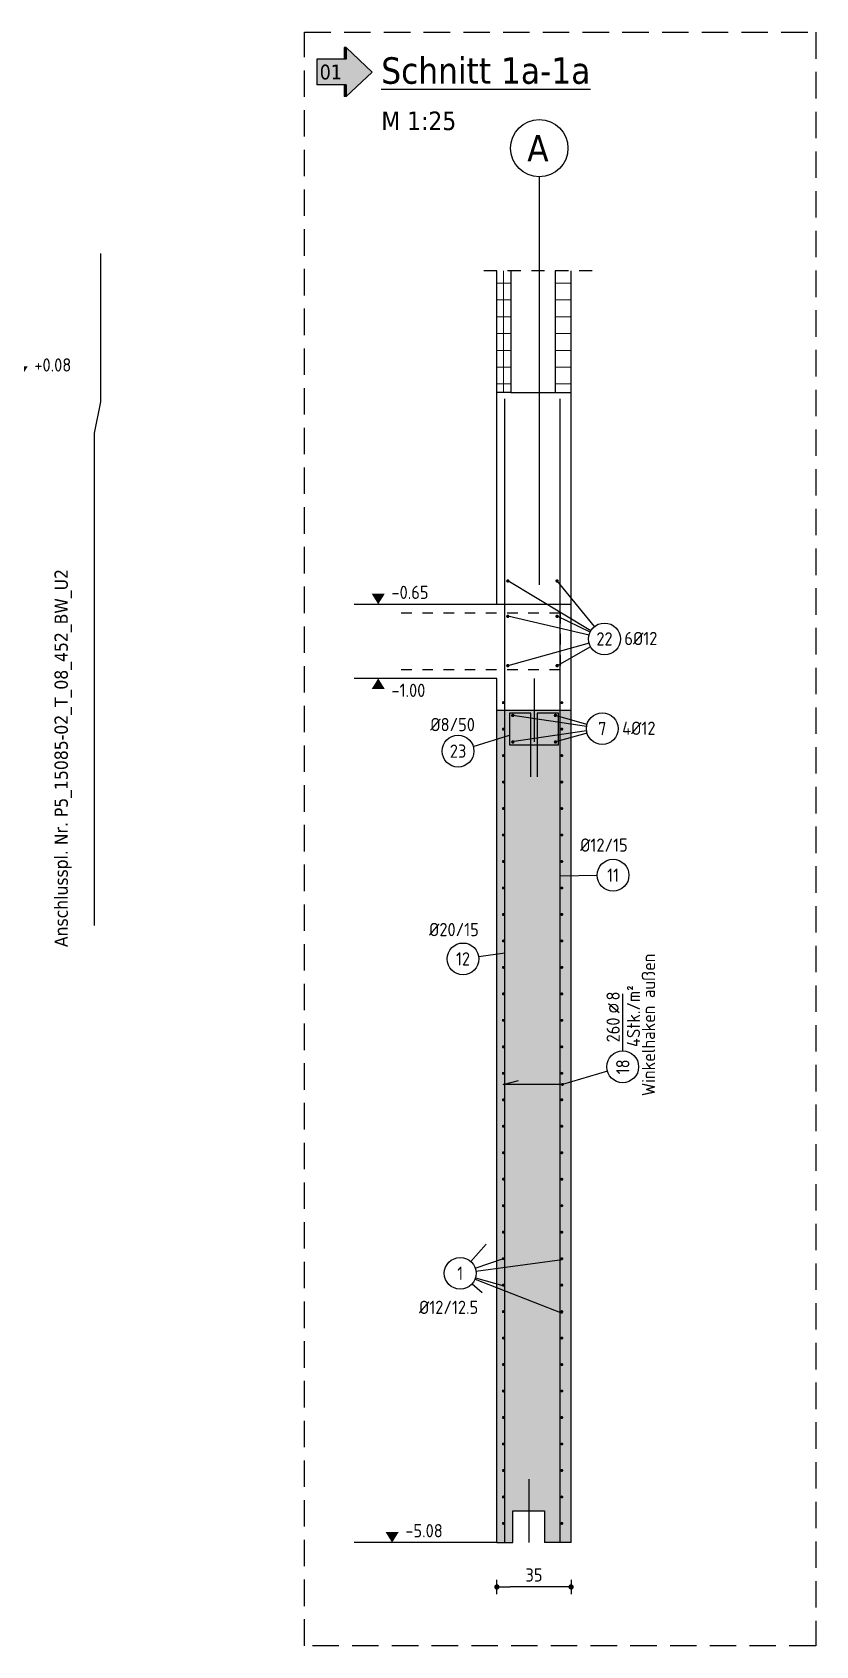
# Model space of a CAD drawing. Extents: x -13 to 84.9, y 0 to 56.9.
# Drawn here: x 26.28 to 33.68, y 13.07 to 28.3 of the extents above; entities that cross this region are included whole.
import ezdxf
from ezdxf.enums import TextEntityAlignment as Align

# ---------------------------------------------------------------- set-up
doc = ezdxf.new("R2010")
doc.units = 0
doc.header["$LTSCALE"] = 0.5
for name, pattern in [('AUSGEZOGEN', [1000.01, 1000, 0.01]), ('HIDDEN', [0.375, 0.25, -0.125]), ('HIDDEN2', [0.187, 0.125, -0.062]), ('STRICHLINIE', [0.75, 0.5, -0.25])]:
    doc.linetypes.add(name, pattern=pattern)
for name, color, linetype in [('ACHSEN', 7, 'Continuous'), ('AFB', 7, 'Continuous'), ('AFU', 7, 'Continuous'), ('BETON', 7, 'Continuous'), ('DETAIL', 7, 'Continuous'), ('grau_hell', 7, 'Continuous'), ('grau_mittel', 7, 'Continuous'), ('HILFE', 7, 'Continuous'), ('index', 7, 'Continuous'), ('koten', 7, 'Continuous'), ('MASSE', 7, 'Continuous'), ('OBJEKT', 7, 'Continuous'), ('RND', 7, 'Continuous'), ('SFP_Achsen', 7, 'Continuous'), ('TEXT', 7, 'Continuous')]:
    doc.layers.add(name, color=color, linetype=linetype)
doc.layers.add('NOPLOT', color=7, linetype='Continuous', plot=False)
doc.layers.add('zila_01_rb_02_stb-fertig_05_schraff', color=144, linetype='Continuous', lineweight=9)
doc.styles.add('helv', font='tahoma.ttf')
doc.styles.add('txt', font='isocp.shx')
doc.linetypes.add('AFU_50K', pattern='A,0.15,["/",Standard,S=0.2,R=0,X=-0.01,Y=-0.1],0.07,["/",Standard,S=0.2,R=0,X=-0.01,Y=-0.1],0.15', length=0.37)
doc.linetypes.add('AFU_50M', pattern='A,0.45,["/",Standard,S=0.2,R=0,X=-0.01,Y=-0.1],0.07,["/",Standard,S=0.2,R=0,X=-0.01,Y=-0.1],0.45', length=0.97)
doc.dimstyles.new('DOT_I', dxfattribs={"dimscale": 0.5, "dimtxt": 0.25, "dimasz": 0.25, "dimexe": 0.1, "dimexo": 0.3, "dimgap": 0.1, "dimtad": 1, "dimdec": 3, "dimzin": 3, "dimtxsty": 'txt', "dimblk": 'DOT', "dimblk1": 'DOT', "dimblk2": 'DOT', "dimsah": 1, "dimcen": 0.1, "dimse1": 1, "dimse2": 1, "dimazin": 0, "dimtfac": 1, "dimtdec": 4, "dimtix": 1, "dimtmove": 2, "dimatfit": 3, "dimfxl": 0, "dimtvp": 1, "dimtolj": 1, "dimtzin": 0, "dimarcsym": 0})

# ---------------------------------------------------------------- blocks, each defined once
blk = doc.blocks.new('DOT')
at = {"layer": 'MASSE', "color": 7, "linetype": 'Continuous'}
for p, q in [((0, 0), (-1, 0)), ((0, 0.54), (0, -0.54))]:
    blk.add_line(p, q, dxfattribs=at)
at = {"layer": 'MASSE', "color": 7, "linetype": 'Continuous', "const_width": 0.2}
blk.add_lwpolyline([(-0.1, 0, 1), (0.1, 0, 1)], format="xyb", close=True, dxfattribs=at)
blk = doc.blocks.new('*D1217')
at = {"layer": 'Defpoints', "color": 0, "linetype": 'AUSGEZOGEN', "transparency": 16777216}
for p in [(30.669, 13.624), (30.669, 13.624), (31.369, 13.624)]:
    blk.add_point(p, dxfattribs=at)
at = {"layer": 'MASSE', "color": 0, "linetype": 'AUSGEZOGEN', "lineweight": -2, "transparency": 16777216}
blk.add_line((31.244, 13.624), (30.794, 13.624), dxfattribs=at)
at = {"layer": 'MASSE', "color": 0, "linetype": 'AUSGEZOGEN', "lineweight": -2, "transparency": 16777216, "xscale": 0.125, "yscale": 0.125, "zscale": 0.125, "rotation": 180}
blk.add_blockref('DOT', (30.669, 13.624), dxfattribs=at)
at = {"layer": 'MASSE', "color": 0, "linetype": 'AUSGEZOGEN', "lineweight": -2, "transparency": 16777216, "xscale": 0.125, "yscale": 0.125, "zscale": 0.125}
blk.add_blockref('DOT', (31.369, 13.624), dxfattribs=at)
at = {"layer": 'MASSE', "color": 0, "linetype": 'AUSGEZOGEN', "transparency": 16777216, "insert": (31.019, 13.737), "char_height": 0.125, "attachment_point": 5, "style": 'txt'}
blk.add_mtext('\\A1;35', dxfattribs=at)
blk = doc.blocks.new('okrd_o')
at = {"layer": 'koten', "color": 7, "linetype": 'Continuous'}
blk.add_solid([(-0.125, 0.202), (0.125, 0.202), (0, 0)], dxfattribs=at)
at = {"layer": 'koten', "style": 'txt'}
blk.add_attdef('OKRD', (0.25, 0.1), '', height=0.25, dxfattribs=at)
blk = doc.blocks.new('okrd_u')
at = {"layer": 'koten', "color": 7, "linetype": 'Continuous'}
blk.add_solid([(-0.125, -0.202), (0.125, -0.202), (0, 0)], dxfattribs=at)
at = {"layer": 'koten', "style": 'txt'}
blk.add_attdef('OKRD', (0.25, -0.35), '', height=0.25, dxfattribs=at)
blk = doc.blocks.new('RND_LEI')
at = {"layer": 'RND', "color": 7, "linetype": 'Continuous'}
blk.add_line((1.022, 0.066), (1.19, 0.27), dxfattribs=at)
for centre, radius in [((0, 0), 0.3), ((1.106, 0.168), 0.075)]:
    blk.add_circle(centre, radius, dxfattribs=at)
at = {"layer": 'RND', "color": 7, "linetype": 'Continuous', "style": 'txt'}
blk.add_attdef('ANZ', text='', height=0.25, dxfattribs=at).set_placement((0.931, 0.057), align=Align.RIGHT)
for tag, p in [('DUM', (1.253, 0.057)), ('ABSTD', (1.674, 0.057)), ('POSTXT', (0.374, -0.327))]:
    blk.add_attdef(tag, p, '', height=0.25, dxfattribs=at)
blk.add_attdef('POSL', text='', height=0.25, dxfattribs=at).set_placement((0, 0), align=Align.MIDDLE)
blk = doc.blocks.new('RND_HIN')
at = {"layer": 'RND', "color": 7, "linetype": 'Continuous'}
blk.add_circle((0, 0), 0.3, dxfattribs=at)
at = {"layer": 'RND', "color": 7, "linetype": 'Continuous', "style": 'txt'}
blk.add_attdef('POSI', text='', height=0.25, dxfattribs=at).set_placement((0, 0), align=Align.MIDDLE)
blk = doc.blocks.new('hin_ind5')
at = {"layer": 'grau_hell', "linetype": 'AUSGEZOGEN'}
h = blk.add_hatch(color=9, dxfattribs=at)
h.dxf.hatch_style = 2
h.paths.add_polyline_path([(0, 0), (0.619, -0.577), (0.619, -0.3), (1.306, -0.3), (1.306, 0.3), (0.619, 0.3), (0.619, 0.577)])
h.paths.add_polyline_path([(0.34, -0.274), (1.311, -0.274), (1.311, 0.274), (0.34, 0.274)], flags=9)
at = {"layer": 'OBJEKT', "linetype": 'AUSGEZOGEN'}
for points in [[(0.619, 0.3), (0.66, 0.3), (0.66, 0.577), (0.619, 0.577)], [(0.619, -0.577), (0.66, -0.577), (0.66, -0.3), (0.619, -0.3)]]:
    blk.add_hatch(color=1, dxfattribs=at).paths.add_polyline_path(points)
at = {"layer": 'OBJEKT', "color": 1, "linetype": 'AUSGEZOGEN'}
for p, q in [((0, 0), (0.619, 0.577)), ((0.619, 0.577), (0.619, 0.3)), ((0.619, 0.577), (0.66, 0.577)), ((0.66, 0.577), (0.66, 0.3)), ((0, 0), (0.619, -0.577)), ((0.619, 0.3), (1.306, 0.3)), ((1.306, 0.3), (1.306, -0.3)), ((0.619, -0.3), (0.619, -0.577)), ((0.619, -0.3), (1.306, -0.3)), ((0.66, -0.3), (0.66, -0.577))]:
    blk.add_line(p, q, dxfattribs=at)
at = {"layer": 'OBJEKT', "color": 7, "linetype": 'AUSGEZOGEN'}
blk.add_line((0.619, -0.577), (0.66, -0.577), dxfattribs=at)
at = {"layer": 'index', "color": 1, "linetype": 'Continuous', "style": 'helv'}
blk.add_attdef('INDEX', text='', height=0.35, rotation=360, dxfattribs=at).set_placement((1.259, 0), align=Align.MIDDLE_RIGHT)

msp = doc.modelspace()

# ---------------------------------------------------------------- hatches: boundary and pattern name
at = {"layer": 'grau_mittel'}
msp.add_hatch(color=61, dxfattribs=at).paths.add_polyline_path([(31.36939, 21.90256), (30.66939, 21.90256), (30.66939, 14.04256), (30.81939, 14.04256), (30.81939, 14.34256), (31.11939, 14.34256), (31.11939, 14.04256), (31.36939, 14.04256)])
at = {"layer": 'zila_01_rb_02_stb-fertig_05_schraff', "linetype": 'AUSGEZOGEN'}
h = msp.add_hatch(dxfattribs=at)
h.set_pattern_fill('ANSI37', color=171, scale=0.05, angle=-45)
h.set_pattern_definition([(0, (64.54652, 438.20865), (4e-17, 0.15875), []), (90, (64.54652, 438.20865), (-0.15875, 6e-17), [])])
h.paths.add_polyline_path([(31.21939, 24.90256), (31.36939, 24.90256), (31.36939, 26.04954), (31.21939, 26.04954)])
h.paths.add_polyline_path([(30.66939, 24.90256), (30.79939, 24.90256), (30.79939, 26.04954), (30.66939, 26.04954)])

# ---------------------------------------------------------------- linework, layer by layer
at = {"layer": 'ACHSEN', "color": 140, "linetype": 'AUSGEZOGEN'}
msp.add_line((31.06939, 26.93838), (31.06939, 23.08529), dxfattribs=at)
at = {"layer": 'AFB', "color": 1, "linetype": 'AUSGEZOGEN'}
msp.add_line((31.01939, 22.20256), (31.01939, 21.60256), dxfattribs=at)
at = {"layer": 'AFU', "color": 8, "linetype": 'AFU_50K'}
for p, q in [((30.79939, 24.90256), (31.21939, 24.90256)), ((30.66939, 22.90256), (31.36939, 22.90256))]:
    msp.add_line(p, q, dxfattribs=at)
at = {"layer": 'AFU', "color": 8, "linetype": 'AFU_50M'}
msp.add_line((30.66939, 21.90256), (31.36939, 21.90256), dxfattribs=at)
at = {"layer": 'AFU', "color": 1, "linetype": 'AUSGEZOGEN'}
msp.add_line((30.96939, 14.64256), (30.96939, 14.04256), dxfattribs=at)
at = {"layer": 'AFU', "color": 8, "linetype": 'AUSGEZOGEN'}
for p, q in [((30.81939, 14.34256), (31.11939, 14.34256)), ((30.81939, 14.04256), (30.81939, 14.34256)), ((31.11939, 14.34256), (31.11939, 14.04256)), ((30.66939, 14.04256), (30.81939, 14.04256)), ((31.36939, 14.04256), (31.11939, 14.04256))]:
    msp.add_line(p, q, dxfattribs=at)
at = {"layer": 'BETON', "color": 6, "linetype": 'AUSGEZOGEN'}
for p, q in [((30.66939, 22.90256), (30.66939, 26.04954)), ((31.36939, 14.04256), (31.36939, 26.04954)), ((30.79939, 24.90256), (30.66939, 24.90256)), ((31.21939, 24.90256), (31.36939, 24.90256)), ((29.32096, 22.90256), (30.66939, 22.90256)), ((30.66939, 22.20256), (29.32096, 22.20256)), ((30.66939, 14.04256), (30.66939, 22.20256))]:
    msp.add_line(p, q, dxfattribs=at)
at = {"layer": 'BETON', "color": 7, "linetype": 'AUSGEZOGEN'}
for p, q in [((30.79939, 26.04954), (30.79939, 24.90256)), ((31.21939, 26.04954), (31.21939, 24.90256))]:
    msp.add_line(p, q, dxfattribs=at)
at = {"layer": 'DETAIL', "color": 102, "linetype": 'STRICHLINIE'}
msp.add_lwpolyline([(28.8526, 13.06899), (28.8526, 28.30361), (33.67798, 28.30361), (33.67798, 13.06899)], close=True, dxfattribs=at)
at = {"layer": 'HILFE', "color": 102, "linetype": 'HIDDEN'}
msp.add_line((31.56939, 26.04954), (30.46939, 26.04954), dxfattribs=at)
at = {"layer": 'HILFE', "color": 102, "linetype": 'AUSGEZOGEN'}
msp.add_line((30.66939, 14.04256), (29.32096, 14.04256), dxfattribs=at)
at = {"layer": 'NOPLOT', "color": 191, "linetype": 'Continuous'}
msp.add_lwpolyline([(26.87279, 19.86969), (26.87279, 24.51969), (26.93162, 24.81386), (26.93162, 26.21386)], dxfattribs=at)
at = {"layer": 'RND', "color": 102, "linetype": 'AUSGEZOGEN'}
for p, q in [((31.5559, 22.65282), (30.7723, 23.12313)), ((31.58961, 22.69179), (31.23721, 23.12313)), ((31.53845, 22.60978), (30.7723, 22.78894)), ((31.54912, 22.64019), (31.23721, 22.78894)), ((31.53995, 22.53557), (30.7723, 22.32289)), ((31.55391, 22.50183), (31.23721, 22.32289)), ((31.51534, 21.75008), (30.81923, 21.85276)), ((31.51936, 21.76888), (31.22175, 21.85276)), ((30.44611, 21.55996), (30.78939, 21.6653)), ((31.51534, 21.70631), (30.81123, 21.60247)), ((31.51946, 21.68715), (31.22175, 21.60247)), ((31.61528, 20.34208), (31.26539, 20.33628)), ((30.49771, 19.57553), (30.74339, 19.61066)), ((31.71281, 18.49306), (31.28758, 18.36885)), ((30.4228, 16.69715), (30.56837, 16.85961)), ((30.46462, 16.634), (30.72987, 16.72476)), ((30.47136, 16.60537), (31.28592, 16.71455)), ((30.43593, 16.48707), (30.53157, 16.40399)), ((30.46241, 16.53086), (31.28388, 16.2099)), ((30.46678, 16.54374), (30.72374, 16.46937))]:
    msp.add_line(p, q, dxfattribs=at)
at = {"layer": 'RND', "color": 7, "linetype": 'AUSGEZOGEN'}
msp.add_line((31.8568, 18.68512), (31.8568, 19.22512), dxfattribs=at)
at = {"layer": 'RND', "color": 1, "linetype": 'AUSGEZOGEN'}
for points in [[(30.74339, 14.04256), (30.74339, 24.84256)], [(31.26539, 14.04256), (31.26539, 24.84256)], [(30.98939, 21.27473), (30.98939, 21.87473), (30.78939, 21.87473), (30.78939, 21.57473), (31.24939, 21.57473), (31.24939, 21.87473), (31.04939, 21.87473), (31.04939, 21.27473)], [(31.28758, 18.36885), (30.72758, 18.36885), (30.87248, 18.40634)]]:
    msp.add_lwpolyline(points, dxfattribs=at)
at = {"layer": 'RND', "color": 7, "linetype": 'AUSGEZOGEN'}
for points, const_width in [([(30.7643, 23.12313, 1), (30.7803, 23.12313, 1)], 0.016), ([(31.22921, 23.12313, 1), (31.24521, 23.12313, 1)], 0.016), ([(30.7643, 22.78894, 1), (30.7803, 22.78894, 1)], 0.016), ([(31.22921, 22.78894, 1), (31.24521, 22.78894, 1)], 0.016), ([(30.7643, 22.32289, 1), (30.7803, 22.32289, 1)], 0.016), ([(31.22921, 22.32289, 1), (31.24521, 22.32289, 1)], 0.016), ([(30.73673, 21.97387, -1), (30.72273, 21.97387, -1)], 0.014), ([(31.28877, 21.97387, -1), (31.27477, 21.97387, -1)], 0.014), ([(30.81123, 21.85276, 1), (30.82723, 21.85276, 1)], 0.016), ([(31.21375, 21.85276, 1), (31.22975, 21.85276, 1)], 0.016), ([(30.73673, 21.72387, -1), (30.72273, 21.72387, -1)], 0.014), ([(31.28877, 21.72387, -1), (31.27477, 21.72387, -1)], 0.014), ([(30.73673, 21.47387, -1), (30.72273, 21.47387, -1)], 0.014), ([(30.81123, 21.60247, 1), (30.82723, 21.60247, 1)], 0.016), ([(31.21375, 21.60247, 1), (31.22975, 21.60247, 1)], 0.016), ([(31.28877, 21.47387, -1), (31.27477, 21.47387, -1)], 0.014), ([(30.73673, 21.22387, -1), (30.72273, 21.22387, -1)], 0.014), ([(31.28877, 21.22387, -1), (31.27477, 21.22387, -1)], 0.014), ([(30.73673, 20.97387, -1), (30.72273, 20.97387, -1)], 0.014), ([(31.28877, 20.97387, -1), (31.27477, 20.97387, -1)], 0.014), ([(30.73673, 20.72387, -1), (30.72273, 20.72387, -1)], 0.014), ([(31.28877, 20.72387, -1), (31.27477, 20.72387, -1)], 0.014), ([(30.73673, 20.47387, -1), (30.72273, 20.47387, -1)], 0.014), ([(31.28877, 20.47387, -1), (31.27477, 20.47387, -1)], 0.014), ([(30.73673, 20.22387, -1), (30.72273, 20.22387, -1)], 0.014), ([(31.28877, 20.22387, -1), (31.27477, 20.22387, -1)], 0.014), ([(30.73673, 19.97387, -1), (30.72273, 19.97387, -1)], 0.014), ([(31.28877, 19.97387, -1), (31.27477, 19.97387, -1)], 0.014), ([(30.73673, 19.72387, -1), (30.72273, 19.72387, -1)], 0.014), ([(31.28877, 19.72387, -1), (31.27477, 19.72387, -1)], 0.014), ([(30.73673, 19.47387, -1), (30.72273, 19.47387, -1)], 0.014), ([(31.28877, 19.47387, -1), (31.27477, 19.47387, -1)], 0.014), ([(30.73673, 19.22387, -1), (30.72273, 19.22387, -1)], 0.014), ([(31.28877, 19.22387, -1), (31.27477, 19.22387, -1)], 0.014), ([(30.73673, 18.97387, -1), (30.72273, 18.97387, -1)], 0.014), ([(31.28877, 18.97387, -1), (31.27477, 18.97387, -1)], 0.014), ([(30.73673, 18.72387, -1), (30.72273, 18.72387, -1)], 0.014), ([(31.28877, 18.72387, -1), (31.27477, 18.72387, -1)], 0.014), ([(30.73673, 18.47387, -1), (30.72273, 18.47387, -1)], 0.014), ([(31.28877, 18.47387, -1), (31.27477, 18.47387, -1)], 0.014), ([(31.28058, 18.36885, 1), (31.29458, 18.36885, 1)], 0.014), ([(30.73673, 18.22387, -1), (30.72273, 18.22387, -1)], 0.014), ([(31.28877, 18.22387, -1), (31.27477, 18.22387, -1)], 0.014), ([(30.73673, 17.97387, -1), (30.72273, 17.97387, -1)], 0.014), ([(31.28877, 17.97387, -1), (31.27477, 17.97387, -1)], 0.014), ([(30.73673, 17.72387, -1), (30.72273, 17.72387, -1)], 0.014), ([(31.28877, 17.72387, -1), (31.27477, 17.72387, -1)], 0.014), ([(30.73673, 17.47387, -1), (30.72273, 17.47387, -1)], 0.014), ([(31.28877, 17.47387, -1), (31.27477, 17.47387, -1)], 0.014), ([(30.73673, 17.22387, -1), (30.72273, 17.22387, -1)], 0.014), ([(31.28877, 17.22387, -1), (31.27477, 17.22387, -1)], 0.014), ([(30.73673, 16.97387, -1), (30.72273, 16.97387, -1)], 0.014), ([(31.28877, 16.97387, -1), (31.27477, 16.97387, -1)], 0.014), ([(30.73673, 16.72387, -1), (30.72273, 16.72387, -1)], 0.014), ([(31.28877, 16.72387, -1), (31.27477, 16.72387, -1)], 0.014), ([(30.73673, 16.47387, -1), (30.72273, 16.47387, -1)], 0.014), ([(31.28877, 16.47387, -1), (31.27477, 16.47387, -1)], 0.014), ([(30.73673, 16.22387, -1), (30.72273, 16.22387, -1)], 0.014), ([(31.28877, 16.22387, -1), (31.27477, 16.22387, -1)], 0.014), ([(30.73673, 15.97387, -1), (30.72273, 15.97387, -1)], 0.014), ([(31.28877, 15.97387, -1), (31.27477, 15.97387, -1)], 0.014), ([(30.73673, 15.72387, -1), (30.72273, 15.72387, -1)], 0.014), ([(31.28877, 15.72387, -1), (31.27477, 15.72387, -1)], 0.014), ([(30.73673, 15.47387, -1), (30.72273, 15.47387, -1)], 0.014), ([(31.28877, 15.47387, -1), (31.27477, 15.47387, -1)], 0.014), ([(30.73673, 15.22387, -1), (30.72273, 15.22387, -1)], 0.014), ([(31.28877, 15.22387, -1), (31.27477, 15.22387, -1)], 0.014), ([(30.73673, 14.97387, -1), (30.72273, 14.97387, -1)], 0.014), ([(31.28877, 14.97387, -1), (31.27477, 14.97387, -1)], 0.014), ([(30.73673, 14.72387, -1), (30.72273, 14.72387, -1)], 0.014), ([(31.28877, 14.72387, -1), (31.27477, 14.72387, -1)], 0.014), ([(30.73673, 14.47387, -1), (30.72273, 14.47387, -1)], 0.014), ([(31.28877, 14.47387, -1), (31.27477, 14.47387, -1)], 0.014), ([(30.73673, 14.22387, -1), (30.72273, 14.22387, -1)], 0.014), ([(31.28877, 14.22387, -1), (31.27477, 14.22387, -1)], 0.014)]:
    msp.add_lwpolyline(points, format="xyb", close=True, dxfattribs=dict(at, const_width=const_width))
at = {"layer": 'RND', "color": 1, "linetype": 'HIDDEN2'}
msp.add_lwpolyline([(29.76539, 22.82256), (31.26539, 22.82256), (31.26539, 22.28256), (29.76539, 22.28256)], dxfattribs=at)
at = {"layer": 'SFP_Achsen', "color": 7, "linetype": 'AUSGEZOGEN'}
msp.add_circle((31.06939, 27.20885), 0.27048, dxfattribs=at)

# ---------------------------------------------------------------- block references
at = {"layer": 'index', "color": 7, "linetype": 'AUSGEZOGEN'}
ref = msp.add_blockref('hin_ind5', (29.49263, 27.92832), dxfattribs=dict(at, xscale=-0.4, yscale=0.4, zscale=0.4))
ref.add_attrib('INDEX', '01', dxfattribs={"color": 1, "linetype": 'Continuous', "height": 0.14, "rotation": 360, "style": 'helv'}).set_placement((29.20687, 27.92832), align=Align.MIDDLE_RIGHT)
at = {"layer": 'koten', "color": 7, "linetype": 'AUSGEZOGEN', "xscale": 0.5, "yscale": 0.5, "zscale": 0.5}
msp.add_blockref('okrd_o', (26.17907, 25.04969), dxfattribs=at).add_auto_attribs({'OKRD': '+0.08'})
at = {"layer": 'koten', "color": 7, "linetype": 'AUSGEZOGEN'}
ref = msp.add_blockref('okrd_o', (29.54914, 22.90256), dxfattribs=dict(at, xscale=0.5, yscale=0.5, zscale=0.5))
ref.add_attrib('OKRD', '-0.65', (29.67414, 22.95256), dxfattribs={"layer": '0', "color": 0, "linetype": 'ByBlock', "height": 0.125, "style": 'txt'})
ref = msp.add_blockref('okrd_u', (29.54914, 22.20256), dxfattribs=dict(at, xscale=0.5, yscale=0.5, zscale=0.5))
ref.add_attrib('OKRD', '-1.00', (29.67414, 22.02756), dxfattribs={"layer": '0', "color": 0, "linetype": 'ByBlock', "height": 0.125, "style": 'txt'})
at = {"layer": 'koten', "color": 1, "linetype": 'AUSGEZOGEN', "xscale": 0.5, "yscale": 0.5, "zscale": 0.5}
msp.add_blockref('okrd_o', (29.68016, 14.04256), dxfattribs=at).add_auto_attribs({'OKRD': '-5.08'})
at = {"layer": 'RND', "color": 7, "linetype": 'AUSGEZOGEN', "xscale": 0.5, "yscale": 0.5, "zscale": 0.5}
for p, values in [((31.68451, 22.57562), {'POSI': '22'}), ((31.66374, 21.72819), {'POSI': '7'}), ((30.30271, 21.51595), {'POSI': '23'}), ((31.76526, 20.34457), {'POSI': '11'}), ((30.34922, 19.5543), {'POSI': '12'}), ((30.32269, 16.58544), {'POSI': '1'})]:
    msp.add_blockref('RND_HIN', p, dxfattribs=at).add_auto_attribs(values)
at = {"layer": 'RND', "color": 7, "linetype": 'AUSGEZOGEN', "xscale": 0.5, "yscale": 0.5, "zscale": 0.5, "rotation": 90}
msp.add_blockref('RND_LEI', (31.8568, 18.53512), dxfattribs=at).add_auto_attribs({'POSL': '18', 'DUM': '8', 'ANZ': '260', 'POSTXT': '4Stk./m²'})

# ---------------------------------------------------------------- texts
at = {"layer": 'SFP_Achsen', "color": 6, "linetype": 'AUSGEZOGEN', "style": 'helv'}
msp.add_text('A', height=0.25, dxfattribs=at).set_placement((30.95534, 27.08447))
at = {"layer": 'TEXT', "color": 6, "linetype": 'AUSGEZOGEN', "style": 'helv'}
msp.add_text('%%uSchnitt 1a-1a', height=0.25, dxfattribs=at).set_placement((29.5779, 27.81759))
at = {"layer": 'TEXT', "color": 1, "linetype": 'AUSGEZOGEN', "style": 'helv'}
msp.add_text('M 1:25', height=0.175, dxfattribs=at).set_placement((29.5779, 27.38009))
at = {"layer": 'TEXT', "color": 7, "linetype": 'AUSGEZOGEN'}
for s, style, p in [('Anschlusspl. Nr. P5_15085-02_T_08_452_BW_U2', 'helv', (26.61909, 19.66572)), ('Winkelhaken außen', 'txt', (32.16252, 18.25902))]:
    msp.add_text(s, height=0.125, rotation=90, dxfattribs=dict(at, style=style)).set_placement(p)
at = {"layer": 'TEXT', "color": 7, "linetype": 'AUSGEZOGEN', "style": 'txt'}
for s, p in [('6%%C12', (31.87207, 22.51702)), ('%%C8/50', (30.04023, 21.70436)), ('4%%C12', (31.8513, 21.66959)), ('%%C12/15', (31.45478, 20.56629)), ('%%C20/15', (30.0288, 19.76857)), ('%%C12/12.5', (29.93398, 16.20156))]:
    msp.add_text(s, height=0.125, dxfattribs=at).set_placement(p)

# ---------------------------------------------------------------- dimensions: what is measured, and where the dimension line sits
at = {"layer": 'MASSE', "color": 7, "linetype": 'AUSGEZOGEN'}
dim = msp.add_linear_dim(base=(30.66939, 13.62421), p1=(31.36939, 13.62421), p2=(30.66939, 13.62421), dimstyle='DOT_I', override={"dimdec": 0, "dimlfac": 50}, dxfattribs=at)
dim.commit()
dim.dimension.update_dxf_attribs({"geometry": '*D1217', "text_midpoint": (31.01939, 13.73671)})

doc.saveas('drawing.dxf')
